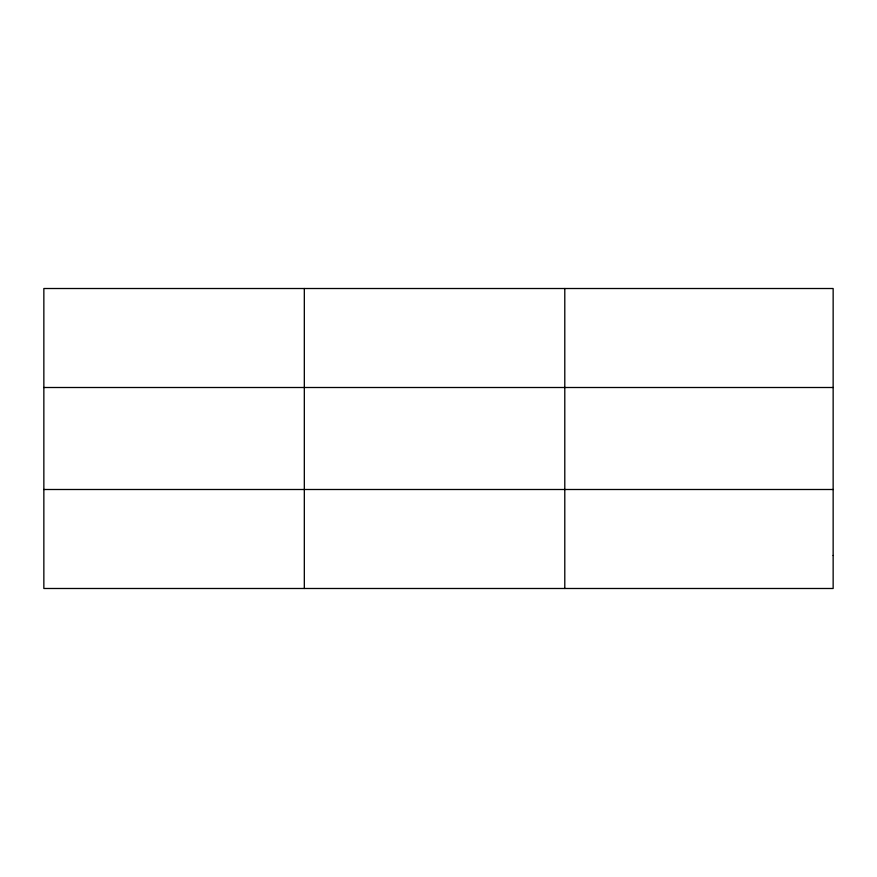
<?xml version="1.0" encoding="UTF-8"?>
<svg xmlns="http://www.w3.org/2000/svg" width="877" height="877" viewBox="0 0 877 877"><rect width="100%" height="100%" fill="white"/><g stroke="black" fill="none" stroke-linecap="round" stroke-linejoin="round"><path stroke-width="1.32" d="M304.319 588.489L304.319 288.511M564.788 588.489L564.788 288.511M43.85 387.502L833.15 387.502M43.85 489.498L833.15 489.498M833.15 555.492L833.15 588.489L43.85 588.489L43.85 288.511L833.15 288.511L833.15 555.492"/></g></svg>
